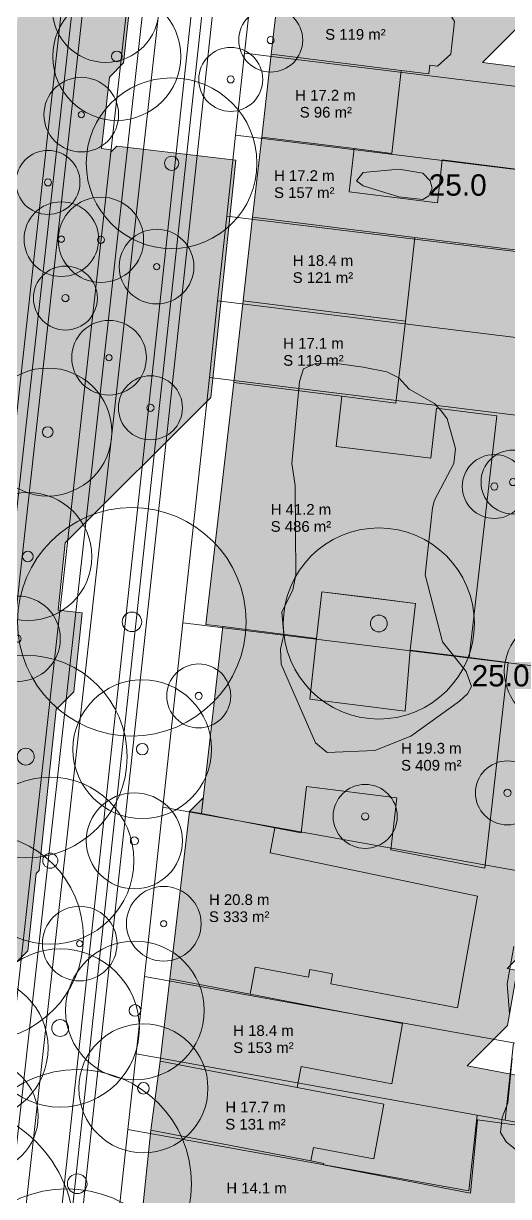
# Model space of a CAD drawing. Header units: metres. Extents: x -8 to 1190, y -11 to 1223.
# Drawn here: x 437 to 482.4, y 200 to 310 of the extents above; entities that cross this region are included whole.
import ezdxf

# ---------------------------------------------------------------- set-up
doc = ezdxf.new("R2010")
doc.units = ezdxf.units.M
doc.header["$MEASUREMENT"] = 0
for name, color, linetype, lineweight, true_color in [('TPX_BUILDING_AREAS_TEXT', 7, 'CONTINUOUS', 0, 0x000000), ('TPX_BUILDING_HEIGHTS_TEXT', 7, 'CONTINUOUS', 0, 0x000000), ('TPX_BUILDINGS', 7, 'CONTINUOUS', 0, 0x000000), ('TPX_BUILDINGS_HATCH', 7, 'CONTINUOUS', 0, 0xf0f0f0), ('TPX_BUILDINGS_SHADOWS_HATCH', 7, 'CONTINUOUS', 0, 0x000000), ('TPX_BUILDINGS_SHADOWS_OUTLINES', 7, 'CONTINUOUS', 0, 0x000000), ('TPX_CADASTRES', 7, 'CONTINUOUS', 0, 0x646464), ('TPX_CONTOUR_LINES_5M', 7, 'CONTINUOUS', 0, 0x969696), ('TPX_CONTOUR_LINES_5M_TEXT', 7, 'CONTINUOUS', 0, 0x000000), ('TPX_ROADS_AXES', 7, 'CONTINUOUS', 0, 0x323232), ('TPX_ROADS_CONTOURS', 7, 'CONTINUOUS', 0, 0x646464), ('TPX_VEGETATION_TREES_INDIVIDUAL', 7, 'CONTINUOUS', 0, 0x136734)]:
    doc.layers.add(name, color=color, linetype=linetype, lineweight=lineweight, true_color=true_color)
doc.styles.add('TPX_TEXTE', font='arial.ttf')

# ---------------------------------------------------------------- blocks, each defined once
blk = doc.blocks.new('TREETR007_CR078')
at = {"layer": 'TPX_VEGETATION_TREES_INDIVIDUAL'}
for radius in [7.84, 0.7083333333333334]:
    blk.add_circle((0, 0, 0.0361), radius, dxfattribs=at)
blk = doc.blocks.new('TREETR003_CR030')
at = {"layer": 'TPX_VEGETATION_TREES_INDIVIDUAL'}
for radius in [3, 0.3333333333333333]:
    blk.add_circle((0, 0, 0.0361), radius, dxfattribs=at)
blk = doc.blocks.new('TREETR005_CR061')
at = {"layer": 'TPX_VEGETATION_TREES_INDIVIDUAL'}
for radius in [6.05, 0.5416666666666666]:
    blk.add_circle((0, 0, 0.0361), radius, dxfattribs=at)
blk = doc.blocks.new('TREETR005_CR065')
at = {"layer": 'TPX_VEGETATION_TREES_INDIVIDUAL'}
for radius in [6.5, 0.5416666666666666]:
    blk.add_circle((0, 0, 0.0361), radius, dxfattribs=at)
blk = doc.blocks.new('TREETR003_CR035')
at = {"layer": 'TPX_VEGETATION_TREES_INDIVIDUAL'}
for radius in [3.5, 0.2916666666666667]:
    blk.add_circle((0, 0, 0.0361), radius, dxfattribs=at)
blk = doc.blocks.new('TREETR006_CR052')
at = {"layer": 'TPX_VEGETATION_TREES_INDIVIDUAL'}
for radius in [5.22, 0.625]:
    blk.add_circle((0, 0, 0.0361), radius, dxfattribs=at)
blk = doc.blocks.new('TREETR004_CR045')
at = {"layer": 'TPX_VEGETATION_TREES_INDIVIDUAL'}
for radius in [4.5, 0.375]:
    blk.add_circle((0, 0, 0.0361), radius, dxfattribs=at)
blk = doc.blocks.new('TREETR008_CR074')
at = {"layer": 'TPX_VEGETATION_TREES_INDIVIDUAL'}
for radius in [7.42, 0.7916666666666666]:
    blk.add_circle((0, 0, 0.0361), radius, dxfattribs=at)
blk = doc.blocks.new('TREETR005_CR060')
at = {"layer": 'TPX_VEGETATION_TREES_INDIVIDUAL'}
for radius in [6, 0.5]:
    blk.add_circle((0, 0, 0.0361), radius, dxfattribs=at)
blk = doc.blocks.new('TREETR008_CR095')
at = {"layer": 'TPX_VEGETATION_TREES_INDIVIDUAL'}
for radius in [9.5, 0.7916666666666666]:
    blk.add_circle((0, 0, 0.0361), radius, dxfattribs=at)
blk = doc.blocks.new('TREETR003_CR040')
at = {"layer": 'TPX_VEGETATION_TREES_INDIVIDUAL'}
for radius in [4, 0.3333333333333333]:
    blk.add_circle((0, 0, 0.0361), radius, dxfattribs=at)
blk = doc.blocks.new('TREETR011_CR125')
at = {"layer": 'TPX_VEGETATION_TREES_INDIVIDUAL'}
for radius in [12.48, 1.0833333333333333]:
    blk.add_circle((0, 0, 0.0361), radius, dxfattribs=at)
blk = doc.blocks.new('TREETR009_CR097')
at = {"layer": 'TPX_VEGETATION_TREES_INDIVIDUAL'}
for radius in [9.72, 0.875]:
    blk.add_circle((0, 0, 0.0361), radius, dxfattribs=at)
blk = doc.blocks.new('TREETR007_CR080')
at = {"layer": 'TPX_VEGETATION_TREES_INDIVIDUAL'}
for radius in [8, 0.6666666666666666]:
    blk.add_circle((0, 0, 0.0361), radius, dxfattribs=at)
blk = doc.blocks.new('TREETR004_CR050')
at = {"layer": 'TPX_VEGETATION_TREES_INDIVIDUAL'}
for radius in [5, 0.4166666666666667]:
    blk.add_circle((0, 0, 0.0361), radius, dxfattribs=at)
blk = doc.blocks.new('TREETR009_CR110')
at = {"layer": 'TPX_VEGETATION_TREES_INDIVIDUAL'}
for radius in [11, 0.9166666666666666]:
    blk.add_circle((0, 0, 0.0361), radius, dxfattribs=at)
blk = doc.blocks.new('TREETR008_CR090')
at = {"layer": 'TPX_VEGETATION_TREES_INDIVIDUAL'}
for radius in [8.96, 0.7916666666666666]:
    blk.add_circle((0, 0, 0.0361), radius, dxfattribs=at)
blk = doc.blocks.new('TREETR008_CR067')
at = {"layer": 'TPX_VEGETATION_TREES_INDIVIDUAL'}
for radius in [6.74, 0.75]:
    blk.add_circle((0, 0, 0.0361), radius, dxfattribs=at)
blk = doc.blocks.new('TREETR009_CR107')
at = {"layer": 'TPX_VEGETATION_TREES_INDIVIDUAL'}
for radius in [10.71, 0.9166666666666666]:
    blk.add_circle((0, 0, 0.0361), radius, dxfattribs=at)

msp = doc.modelspace()

# ---------------------------------------------------------------- hatches: boundary and pattern name
at = {"layer": 'TPX_BUILDINGS_HATCH'}
for points in [[(461.0295857898891, 314.4053425467573), (460.19877333566546, 307.1209864295088), (472.3713721744716, 305.5957026160322), (474.95311446115375, 305.2724318183027), (475.04747481271625, 306.07717367773876), (475.7646998874843, 305.99314734106883), (477.02587408944964, 307.1075644171797), (477.37706561014056, 310.1822561896406), (475.9354276172817, 312.53498312598094), (461.0295857898891, 314.4053425467573)], [(460.19877333566546, 307.1209864295088), (459.30463690683246, 299.3383946097456), (467.95380015298724, 298.2595305121504), (471.48540205881, 297.8150324500166), (472.3713721744716, 305.5957026160322), (460.19877333566546, 307.1209864295088)], [(459.30463690683246, 299.3383946097456), (458.44667906686664, 291.84050795203075), (473.6530112735927, 289.9374289191328), (483.5387601368129, 288.689895120915), (484.3966989032924, 296.18778559332713), (476.22396464273334, 297.21788069372997), (475.7680291645229, 293.16339060431346), (467.48970599099994, 294.203117815312), (467.95380015298724, 298.2595305121504), (459.30463690683246, 299.3383946097456)], [(458.44667906686664, 291.84050795203075), (457.54907317087054, 283.9995636618696), (472.75798888131976, 282.0855812705122), (473.6530112735927, 289.9374289191328), (458.44667906686664, 291.84050795203075)], [(457.54907317087054, 283.9995636618696), (456.6751403324306, 276.3137955344282), (466.8179988376796, 275.03480955725536), (471.8759107105434, 274.39788767462596), (472.75798888131976, 282.0855812705122), (457.54907317087054, 283.9995636618696)], [(456.6751403324306, 276.3137955344282), (454.077087353915, 253.63032480841503), (455.6549005024135, 253.43853804236278), (464.4474629871547, 252.3359369910322), (464.948199223727, 256.7116846716963), (469.09145541116595, 256.19277903204784), (473.7137212269008, 255.61422487860546), (473.21298975870013, 251.2384771979414), (478.74992556497455, 250.54190775519237), (481.34233374521136, 273.2125649130903), (475.6727809421718, 273.9238848364912), (475.1354274265468, 269.2288059866987), (466.28064150735736, 270.3397316611372), (466.8179988376796, 275.03480955725536), (456.6751403324306, 276.3137955344282)], [(455.6549005024135, 253.43853804236278), (453.65147967264056, 235.9009241736494), (460.5329627506435, 234.57780787115917), (463.0124959461391, 234.10384604102), (463.5102233402431, 238.45586916571483), (471.9753055088222, 237.39112040167674), (471.4082307331264, 232.49341150885448), (480.2014150135219, 230.80410143500194), (482.406020116061, 250.08073755865917), (478.74992556497455, 250.54190775519237), (473.21298975870013, 251.2384771979414), (472.7545785419643, 245.51485869055614), (463.8023366443813, 246.6373343146406), (464.4474629871547, 252.3359369910322), (455.6549005024135, 253.43853804236278)], [(452.54283614084125, 236.11129042273387), (450.7011813633144, 220.40695044165477), (458.2209100238979, 218.9696669257246), (458.67920107766986, 221.51726481085643), (463.68419928476214, 220.5571570075117), (463.8184575550258, 221.30226370459422), (465.9464730732143, 220.89500376349315), (465.7743491642177, 219.9453463233076), (477.63123888894916, 217.67817160254344), (479.5087184421718, 228.15519568091258), (460.10695357248187, 232.22193762427196), (460.5329627506435, 234.57780787115917), (453.65147967264056, 235.9009241736494), (452.54283614084125, 236.11129042273387)], [(450.7011813633144, 220.40695044165477), (449.77268309518695, 212.69681307440624), (462.6326302997768, 210.22887179022655), (462.985926579684, 212.19936510687694), (471.48168463632464, 210.56648203497753), (472.489513348788, 216.22403666144237), (458.2209100238979, 218.9696669257246), (450.7011813633144, 220.40695044165477)], [(449.77268309518695, 212.69681307440624), (448.9061202518642, 206.2210440314375), (463.9129781238735, 203.33878656988963), (464.13804621621966, 204.61162420874462), (469.81090254709125, 203.52132460242137), (470.7309436313808, 208.67487475043163), (462.6326302997768, 210.22887179022655), (449.77268309518695, 212.69681307440624)], [(448.9061202518642, 206.2210440314375), (448.0615519993007, 198.08191725378856), (462.60616774484515, 195.29778334265575), (463.24261851236224, 198.84249159460887), (473.090400647372, 196.95306822424755), (472.6432799808681, 194.43111750250682), (484.32095808908343, 192.55895754462108), (485.90548891946673, 206.3960528052412), (485.5015668384731, 206.39285990362987), (479.5349750034511, 207.19524428015575), (478.866562794894, 200.31741186743602), (465.1035384647548, 202.9636225379072), (465.1297873966396, 203.10789820319042), (463.9129781238735, 203.33878656988963), (448.9061202518642, 206.2210440314375)]]:
    msp.add_hatch(color=256, dxfattribs=at).paths.add_polyline_path(points)
at = {"layer": 'TPX_BUILDINGS_SHADOWS_HATCH'}
for points in [[(397.71351904794574, 376.4759974158369), (383.4299716465175, 362.1924500144087), (410.82804293558, 359.01008745795116), (410.86813063547015, 359.38775965338573), (417.0037755481899, 358.67125364905223), (415.38899416849017, 343.3196148551069), (422.389340352267, 350.3199619925581), (422.6390065662563, 352.69351240759715), (417.2035588733852, 353.33297964697704), (417.823404263705, 359.17521807318553), (427.4206752292812, 358.05524202948436), (427.32800478860736, 357.17034670477733), (441.1745004169643, 355.55646082526073), (440.3809270374477, 348.00471541052684), (439.578739117831, 340.416421381291), (438.7635955326259, 332.66397043829784), (437.9644126407802, 325.0993981040083), (437.18979258462787, 317.75925680762157), (436.39060206338763, 310.194684473332), (435.54953856393695, 302.11392161017284), (434.75770277902484, 294.70067831641063), (434.2083014957607, 294.76672407751903), (433.39580054208636, 287.2220511115156), (434.15078253671527, 287.1239123023115), (433.31495470926166, 279.2400068915449), (432.4299010746181, 279.3419747031294), (431.6462096683681, 271.9306759512983), (429.2976750843227, 249.6858076727949), (428.4428300373256, 241.59029146796092), (429.25748152658343, 241.4947142279707), (428.46048064157367, 234.1032709754072), (427.81364149972796, 234.18086191779003), (427.00837130472064, 226.56885573035106), (426.14011473581195, 218.27455565100536), (425.36632246896625, 211.00365873938426), (437.38712687417865, 223.02446409827098), (438.16091818735003, 230.29536005621776), (438.44376177713275, 230.57820364600047), (439.31201834604144, 238.87250181799755), (440.03158373758197, 245.6743731177412), (441.6833657734096, 247.32615515356883), (442.48037714883685, 254.71760126715526), (440.2286872379482, 254.9796948111616), (440.8942155353725, 261.2823471701704), (454.5413760654628, 274.92950770026073), (456.88991064950824, 297.1743778861128), (445.71732134744525, 298.4752535498701), (445.1561269275844, 297.91405913000926), (445.18164725229144, 298.15476843481883), (444.3020190708339, 298.2673515952192), (445.02345652505755, 304.96643206244335), (446.35424323007464, 306.29721876746044), (447.14607901498675, 313.71046206122264), (447.2167891971767, 313.7811731970869), (448.0578526966274, 321.86193510657176), (448.6235379688442, 322.42762037878856), (449.4227294437587, 329.9921936667524), (447.9857100956142, 330.15986677771434), (448.5710038654506, 335.7059893286787), (449.1366891376674, 336.2716746008955), (449.9358720295131, 343.83624598151073), (450.0772933475673, 343.9776672995649), (450.8924359790981, 351.7301182425581), (449.39323038980365, 351.90463110571727), (449.9975680820644, 357.62135740881786), (447.8720035068691, 357.8683418906294), (448.38698859140277, 362.76893946295604), (434.54048342630267, 364.3828272498213), (434.63316340371966, 365.267721620854), (425.035902928561, 366.387706247624), (423.96702380105853, 365.31882712012157), (424.0041312687099, 365.6716017401777), (423.2170562259853, 365.7635149634443), (424.44518656656146, 366.9916453040205), (425.11160941049457, 373.29363295203075), (397.71351904794574, 376.4759974158369)], [(458.6792087070644, 221.51725336676463), (458.220922421664, 218.96968027716503), (472.48951525613666, 216.22404715185985), (471.48169703409076, 210.56649634009227), (462.98593420907855, 212.19935366278514), (462.6326426975429, 210.22888418799266), (470.7309445850551, 208.6748852408491), (469.81091494485736, 203.52133890753612), (464.1380538456142, 204.61161276465282), (463.9129905216396, 203.33879992133006), (465.1297883503139, 203.1079086936079), (465.1035489551723, 202.96363112097606), (478.8665532581508, 200.31742426520213), (479.53496451303363, 207.19524618750438), (485.5015573017299, 206.39287230139598), (486.26546378061175, 213.74199720984325), (487.95446391031146, 213.55342814093456), (488.1937007419765, 215.85397192602977), (483.6287002079189, 211.28897139197215), (478.5542153827846, 212.26463934546337), (482.32669157907367, 216.03711554175243), (483.2467326633632, 221.19066473608837), (482.28954119607806, 221.37434050207958), (484.4924487583339, 223.57724806433544), (484.7009915821254, 224.74792524939403), (488.78531927987933, 228.83225294714794), (489.49299044534564, 234.99743696814403), (486.1480817310512, 235.41691252356395), (487.7355756275356, 249.27772852545604), (484.6396188251674, 249.6638521826826), (489.0081901066005, 287.80480524664745), (488.4858397953212, 287.8657383597456), (490.90699572488666, 309.06239649420604), (488.3862008564174, 309.38011786108837), (484.73324389383197, 305.72716185217723), (479.9928998462856, 306.3225311911665), (483.6476382724941, 309.977269617375), (484.1297778598964, 314.21146914130077), (488.65205950662494, 318.7337517417036), (476.81748957559466, 320.2226624167524), (475.9354390613735, 312.5349964774214), (477.3770732395351, 310.1822619116865), (477.02588553354144, 307.1075768149458), (475.7647056095302, 305.9931406653486), (475.0474833957851, 306.0771631873213), (474.95312590524554, 305.27244421606883), (472.37137980386615, 305.5956911719404), (471.4854135029018, 297.8150448477827), (467.9538087360561, 298.2595190680586), (467.4897164814174, 294.20312735205516), (475.7680196277797, 293.16340204840526), (476.22395415231586, 297.2178826010786), (484.39669985696673, 296.1877960837446), (483.5387715809047, 288.68990751868114), (473.65301890298724, 289.937417475041), (472.75800032541156, 282.0855936682783), (471.8759212009609, 274.39789816504344), (466.8180074207485, 275.03479811316356), (466.28065199777484, 270.33974119788036), (475.13541884347796, 269.2288174307905), (475.67277045175433, 273.92388674383983), (481.3423346988857, 273.2125744498335), (478.74993700906634, 250.54192015295848), (482.4060210697353, 250.08074804907665), (480.2014255039394, 230.80411192541942), (471.40822787210345, 232.49340292578563), (471.9752940647304, 237.3911127722822), (463.51023096963763, 238.45585772162303), (463.0125064365566, 234.1038574851118), (460.532970380038, 234.57779642706737), (460.10696501657367, 232.2219452536665), (479.50872034952044, 228.15520617133006), (477.63125128671527, 217.67818495398387), (465.77434630319476, 219.94533678656444), (465.9464606754482, 220.89499708777294), (463.81846518442035, 221.30225226050243), (463.68421072885394, 220.55716940527782), (458.6792087070644, 221.51725336676463)], [(463.89597983285785, 247.4644350684248), (463.80234713479877, 246.63734385138378), (472.75456900522113, 245.51487108832225), (473.21297926828265, 251.23847910529003), (473.713709782809, 255.61421724921092), (464.94820780679584, 256.7116732276045), (464.4474734775722, 252.335948435124), (463.89597983285785, 247.4644350684248)], [(453.8215779773891, 237.39003225928172), (452.5428456775844, 236.11129995947704), (453.6514701358974, 235.9009365714155), (453.8215779773891, 237.39003225928172)]]:
    msp.add_hatch(color=256, dxfattribs=at).paths.add_polyline_path(points)

# ---------------------------------------------------------------- linework, layer by layer
at = {"layer": 'TPX_BUILDINGS', "elevation": 0.042100000000000005}
for points in [[(461.0295857898891, 314.4053425467573), (460.19877333566546, 307.1209864295088), (472.3713721744716, 305.5957026160322), (474.95311446115375, 305.2724318183027), (475.04747481271625, 306.07717367773876), (475.7646998874843, 305.99314734106883), (477.02587408944964, 307.1075644171797), (477.37706561014056, 310.1822561896406), (475.9354276172817, 312.53498312598094)], [(460.19877333566546, 307.1209864295088), (459.30463690683246, 299.3383946097456), (467.95380015298724, 298.2595305121504), (471.48540205881, 297.8150324500166), (472.3713721744716, 305.5957026160322)], [(459.30463690683246, 299.3383946097456), (458.44667906686664, 291.84050795203075), (473.6530112735927, 289.9374289191328), (483.5387601368129, 288.689895120915), (484.3966989032924, 296.18778559332713), (476.22396464273334, 297.21788069372997), (475.7680291645229, 293.16339060431346), (467.48970599099994, 294.203117815312), (467.95380015298724, 298.2595305121504)], [(458.44667906686664, 291.84050795203075), (457.54907317087054, 283.9995636618696), (472.75798888131976, 282.0855812705122), (473.6530112735927, 289.9374289191328)], [(457.54907317087054, 283.9995636618696), (456.6751403324306, 276.3137955344282), (466.8179988376796, 275.03480955725536), (471.8759107105434, 274.39788767462596), (472.75798888131976, 282.0855812705122)], [(456.6751403324306, 276.3137955344282), (454.077087353915, 253.63032480841503), (455.6549005024135, 253.43853804236278), (464.4474629871547, 252.3359369910322), (464.948199223727, 256.7116846716963), (469.09145541116595, 256.19277903204784), (473.7137212269008, 255.61422487860546), (473.21298975870013, 251.2384771979414), (478.74992556497455, 250.54190775519237), (481.34233374521136, 273.2125649130903), (475.6727809421718, 273.9238848364912), (475.1354274265468, 269.2288059866987), (466.28064150735736, 270.3397316611372), (466.8179988376796, 275.03480955725536)], [(455.6549005024135, 253.43853804236278), (453.65147967264056, 235.9009241736494), (460.5329627506435, 234.57780787115917), (463.0124959461391, 234.10384604102), (463.5102233402431, 238.45586916571483), (471.9753055088222, 237.39112040167674), (471.4082307331264, 232.49341150885448), (480.2014150135219, 230.80410143500194), (482.406020116061, 250.08073755865917), (478.74992556497455, 250.54190775519237), (473.21298975870013, 251.2384771979414), (472.7545785419643, 245.51485869055614), (463.8023366443813, 246.6373343146406), (464.4474629871547, 252.3359369910322)], [(452.54283614084125, 236.11129042273387), (450.7011813633144, 220.40695044165477), (458.2209100238979, 218.9696669257246), (458.67920107766986, 221.51726481085643), (463.68419928476214, 220.5571570075117), (463.8184575550258, 221.30226370459422), (465.9464730732143, 220.89500376349315), (465.7743491642177, 219.9453463233076), (477.63123888894916, 217.67817160254344), (479.5087184421718, 228.15519568091258), (460.10695357248187, 232.22193762427196), (460.5329627506435, 234.57780787115917), (453.65147967264056, 235.9009241736494)], [(450.7011813633144, 220.40695044165477), (449.77268309518695, 212.69681307440624), (462.6326302997768, 210.22887179022655), (462.985926579684, 212.19936510687694), (471.48168463632464, 210.56648203497753), (472.489513348788, 216.22403666144237), (458.2209100238979, 218.9696669257246)], [(449.77268309518695, 212.69681307440624), (448.9061202518642, 206.2210440314375), (463.9129781238735, 203.33878656988963), (464.13804621621966, 204.61162420874462), (469.81090254709125, 203.52132460242137), (470.7309436313808, 208.67487475043163), (462.6326302997768, 210.22887179022655)], [(448.9061202518642, 206.2210440314375), (448.0615519993007, 198.08191725378856), (462.60616774484515, 195.29778334265575), (463.24261851236224, 198.84249159460887), (473.090400647372, 196.95306822424755), (472.6432799808681, 194.43111750250682), (484.32095808908343, 192.55895754462108), (485.90548891946673, 206.3960528052412), (485.5015668384731, 206.39285990362987), (479.5349750034511, 207.19524428015575), (478.866562794894, 200.31741186743602), (465.1035384647548, 202.9636225379072), (465.1297873966396, 203.10789820319042), (463.9129781238735, 203.33878656988963)]]:
    msp.add_lwpolyline(points, close=True, dxfattribs=at)
at = {"layer": 'TPX_BUILDINGS_SHADOWS_OUTLINES', "elevation": 0.0391}
for points in [[(488.65205950662494, 318.7337517417036), (476.81748957559466, 320.2226624167524), (475.9354390613735, 312.5349964774214), (477.3770732395351, 310.1822619116865), (477.02588553354144, 307.1075768149458), (475.7647056095302, 305.9931406653486), (475.0474833957851, 306.0771631873213), (474.95312590524554, 305.27244421606883), (472.37137980386615, 305.5956911719404), (471.4854135029018, 297.8150448477827), (467.9538087360561, 298.2595190680586), (467.4897164814174, 294.20312735205516), (475.7680196277797, 293.16340204840526), (476.22395415231586, 297.2178826010786), (484.39669985696673, 296.1877960837446)], [(425.36632246896625, 211.00365873938426), (437.38712687417865, 223.02446409827098), (438.16091818735003, 230.29536005621776), (438.44376177713275, 230.57820364600047), (439.31201834604144, 238.87250181799755), (440.03158373758197, 245.6743731177412), (441.6833657734096, 247.32615515356883), (442.48037714883685, 254.71760126715526), (440.2286872379482, 254.9796948111616), (440.8942155353725, 261.2823471701704), (454.5413760654628, 274.92950770026073), (456.88991064950824, 297.1743778861128), (445.71732134744525, 298.4752535498701), (445.1561269275844, 297.91405913000926), (445.18164725229144, 298.15476843481883), (444.3020190708339, 298.2673515952192), (445.02345652505755, 304.96643206244335), (446.35424323007464, 306.29721876746044), (447.14607901498675, 313.71046206122264)], [(484.73324389383197, 305.72716185217723), (479.9928998462856, 306.3225311911665), (483.6476382724941, 309.977269617375)], [(483.5387715809047, 288.68990751868114), (473.65301890298724, 289.937417475041), (472.75800032541156, 282.0855936682783), (471.8759212009609, 274.39789816504344), (466.8180074207485, 275.03479811316356), (466.28065199777484, 270.33974119788036), (475.13541884347796, 269.2288174307905), (475.67277045175433, 273.92388674383983), (481.3423346988857, 273.2125744498335), (478.74993700906634, 250.54192015295848), (482.4060210697353, 250.08074804907665), (480.2014255039394, 230.80411192541942), (471.40822787210345, 232.49340292578563), (471.9752940647304, 237.3911127722822), (463.51023096963763, 238.45585772162303), (463.0125064365566, 234.1038574851118), (460.532970380038, 234.57779642706737), (460.10696501657367, 232.2219452536665), (479.50872034952044, 228.15520617133006), (477.63125128671527, 217.67818495398387), (465.77434630319476, 219.94533678656444), (465.9464606754482, 220.89499708777294), (463.81846518442035, 221.30225226050243), (463.68421072885394, 220.55716940527782), (458.6792087070644, 221.51725336676463), (458.220922421664, 218.96968027716503), (472.48951525613666, 216.22404715185985), (471.48169703409076, 210.56649634009227), (462.98593420907855, 212.19935366278514), (462.6326426975429, 210.22888418799266), (470.7309445850551, 208.6748852408491), (469.81091494485736, 203.52133890753612), (464.1380538456142, 204.61161276465282), (463.9129905216396, 203.33879992133006), (465.1297883503139, 203.1079086936079), (465.1035489551723, 202.96363112097606), (478.8665532581508, 200.31742426520213), (479.53496451303363, 207.19524618750438), (485.5015573017299, 206.39287230139598)], [(483.6287002079189, 211.28897139197215), (478.5542153827846, 212.26463934546337), (482.32669157907367, 216.03711554175243), (483.2467326633632, 221.19066473608837), (482.28954119607806, 221.37434050207958), (484.4924487583339, 223.57724806433544)]]:
    msp.add_lwpolyline(points, dxfattribs=at)
for points in [[(463.89597983285785, 247.4644350684248), (463.80234713479877, 246.63734385138378), (472.75456900522113, 245.51487108832225), (473.21297926828265, 251.23847910529003), (473.713709782809, 255.61421724921092), (464.94820780679584, 256.7116732276045), (464.4474734775722, 252.335948435124)], [(453.8215779773891, 237.39003225928172), (452.5428456775844, 236.11129995947704), (453.6514701358974, 235.9009365714155)]]:
    msp.add_lwpolyline(points, close=True, dxfattribs=at)
at = {"layer": 'TPX_CADASTRES', "elevation": 0.024099999999999996}
for points in [[(458.4560069553554, 314.2917656577192), (457.68978114053607, 307.2186684287153), (490.34643645212054, 303.19709917670116), (491.1126851551235, 310.27009722357616)], [(457.68978114053607, 307.2186684287153), (456.85655112192035, 299.52707239752635), (489.51310820505023, 295.5054812110029), (490.34643645212054, 303.19709917670116)], [(456.85655112192035, 299.52707239752635), (456.0341023914516, 291.93619867926463), (488.6907548420131, 287.9146294272505), (489.51310820505023, 295.5054812110029)], [(456.0341023914516, 291.93619867926463), (455.17259211465716, 283.9851069129072), (488.21335120126605, 279.9162468588911), (489.0748633854091, 287.8673376715742), (488.6907548420131, 287.9146294272505)], [(455.17259211465716, 283.9851069129072), (454.39525408670306, 276.8091435111128), (487.43591494485736, 272.7402624762617), (488.21335120126605, 279.9162468588911)], [(454.39525408670306, 276.8091435111128), (451.901435803622, 253.79076048498973), (484.9421147815883, 249.72178217535838), (487.43591494485736, 272.7402624762617)], [(451.901435803622, 253.79076048498973), (450.02980418130755, 236.5161938345991), (486.08384509012103, 230.03577944403514), (485.9250468723476, 228.56953093176708), (489.2940434925258, 228.15463015204296), (490.08083529397845, 235.41727205878124), (486.5924300663173, 235.8466267264448), (488.05428786203265, 249.3385862982832), (484.9421147815883, 249.72178217535838)], [(450.02980418130755, 236.5161938345991), (448.3088778965175, 220.63101050024852), (482.89155573770404, 214.41499373083934), (484.3628196232021, 214.1505751288496), (485.9250468723476, 228.56953093176708), (486.08384509012103, 230.03577944403514)], [(482.89155573770404, 214.41499373083934), (482.10506243631244, 207.1551041281782), (485.6077212803066, 206.5254883444868), (516.2801255695522, 201.0123333609663), (518.8874968998134, 224.51034685736522), (489.2940434925258, 228.15463015204296), (485.9250468723476, 228.56953093176708), (484.3628196232021, 214.1505751288496)], [(448.3088778965175, 220.63101050024852), (447.52233405038714, 213.37090250616893), (479.4857463352382, 207.62582728033885), (482.10506243631244, 207.1551041281782), (482.89155573770404, 214.41499373083934)], [(447.52233405038714, 213.37090250616893), (446.75523753091693, 206.29036757117137), (478.718574475497, 200.54517218237743), (479.4857463352382, 207.62582728033885)], [(446.75523753091693, 206.29036757117137), (445.87711138650775, 198.18565699225292), (483.9623994342983, 191.34022184973583), (485.6077212803066, 206.5254883444868), (482.10506243631244, 207.1551041281782), (479.4857463352382, 207.62582728033885), (478.718574475497, 200.54517218237743)]]:
    msp.add_lwpolyline(points, close=True, dxfattribs=at)
at = {"layer": 'TPX_CONTOUR_LINES_5M', "elevation": 0.04810000000000001}
for points in [[(468.79782433551736, 296.0116148972884), (468.17081018188037, 295.23668980877846), (468.79782433551736, 294.75272134458646), (472.1503713510465, 293.72333968244493), (474.3854026948102, 293.47092088498175), (474.94718720042147, 293.8424197267741), (475.2593088806607, 294.5395547677763), (475.0758847799152, 295.23668980877846), (474.3854026948102, 295.9548362875357), (472.1503713510465, 296.33560232818127), (468.79782433551736, 296.0116148972884)], [(464.3277616482228, 278.11711039813235), (463.2102459764574, 277.5955815417692), (462.8466811624821, 276.4140437049791), (462.11322619603015, 268.7455582553521), (462.43479791563004, 266.6541531328112), (462.505735674873, 258.2885326426476), (462.20290592173114, 256.89426256064326), (461.19857799168676, 254.80285743810236), (461.3645213849377, 252.71145231556147), (461.05487838573754, 251.3171822335571), (461.1089076974895, 249.9229121520184), (464.3277616482228, 242.53635604400188), (465.44527731998824, 241.63929232675582), (469.9153400072828, 241.81166603974998), (473.2678870228119, 243.15846239589155), (477.8361362174619, 246.43723694747314), (478.58506328682415, 247.13437198847532), (478.9666049196385, 247.8315070294775), (478.4535557127092, 249.2257771110162), (476.24563416815363, 252.0143172745593), (474.625384275103, 258.2885326426476), (475.3144063348882, 264.5627480102703), (475.5029183665756, 265.2931992225349), (477.3016561921686, 268.7455582553521), (477.4670068572741, 270.13982833735645), (476.6729203541763, 272.9283685008995), (476.145784197608, 273.62550354143605), (475.5029183665756, 274.36077324301004), (473.1040857490152, 275.7169086644426), (472.1503713510465, 276.7539305514656), (471.03285567928106, 277.3157560136169), (468.79782433551736, 277.7697585839778), (466.5627929919865, 278.09213323285803), (464.3277616482228, 278.11711039813235)], [(482.913806457771, 223.43178059905767), (482.310249496717, 219.94610539451241), (482.5328990453854, 217.15756523096934)], [(482.75361946155317, 212.97475498588756), (482.3492450763006, 208.79194474080577), (481.8246858047787, 207.3976746588014), (481.6606364280451, 206.0034045772627), (482.20801239763387, 205.13197045307606), (484.44304374116473, 203.31491035968065)]]:
    msp.add_lwpolyline(points, dxfattribs=at)
at = {"layer": 'TPX_ROADS_AXES', "elevation": 0.030099999999999995}
for points in [[(453.98357291147113, 363.70921274786815), (453.11348624154925, 355.89777132635936), (429.240697812289, 141.26307055121288), (428.51833529397845, 134.8328203833662), (427.6968001835048, 127.43559500342235)], [(446.5619630329311, 356.73482462530956), (422.04857249185443, 135.50510069495067), (421.75526709482074, 133.3531365073286), (421.1957406513393, 128.20406290655956), (420.7922343723476, 124.4381203330122), (420.58237452432513, 122.66255613928661)], [(458.4932565204799, 355.21017309790477), (434.68878645822406, 135.7585091269575)]]:
    msp.add_lwpolyline(points, dxfattribs=at)
at = {"layer": 'TPX_ROADS_CONTOURS', "elevation": 0.027099999999999996}
for points in [[(354.80331474961713, 143.623081038706), (359.4412398976274, 183.34013635944575), (364.2158704441972, 183.35973341297358), (379.601416174788, 181.1335437996313), (380.47728878678754, 177.75526411365718), (382.49176270188764, 166.1726177437231), (381.76030022324994, 156.63276178669184), (382.117267195601, 155.54161817859858), (383.14123589219525, 155.022476981394), (384.2323795002885, 155.37944395374507), (384.7515206974931, 156.4034126503393), (385.4973178547807, 166.1302297813818), (385.4795232457109, 166.5019291145727), (383.422442976851, 178.32955248188227), (383.3966203373857, 178.44898111652583), (382.2551360768266, 182.85173494648188), (381.8039012593217, 183.59263784717768), (381.01794583024457, 183.95982248615474), (364.53556973161176, 186.34471685718745), (364.31460911454633, 186.3601644737646), (359.79184109391645, 186.34160120319575), (380.56692845048383, 364.14933378528804), (445.4597249669023, 355.86738760303706), (421.164238516707, 136.60421354603022)], [(423.1567302388139, 136.4259784920141), (447.44413811387494, 355.6162431938574), (448.2192979496904, 355.5189426643774), (451.5149598759599, 355.0951097710058), (427.74998814286664, 141.42976362537593), (427.14018875779584, 136.00151808094233), (424.1718660038896, 136.35006887745112)], [(430.11971527757123, 135.65128786396235), (430.7315049809404, 141.09725553821772), (454.4908309620805, 354.71185095142573), (456.3007617634721, 354.4784277183935), (457.393091742415, 354.3408430321142), (433.6946178120561, 135.8663490517065), (433.7005878132768, 135.60532457660884), (433.7610812825151, 135.21507913898677), (433.25796276750043, 135.28201467823237)], [(435.6971536320634, 135.78157312702388), (459.3775249165483, 354.08918363880366), (509.2722373646684, 347.7202547295019), (523.7055144947954, 313.19488317798823), (523.7145572346635, 313.1739261848852), (534.8559804600663, 288.1441276771948), (534.4129892033525, 287.9276703102514), (526.381372992415, 286.71029646229), (525.8078342122026, 286.41201860737056), (525.5366159123369, 285.82519800495356), (508.97635895432904, 126.85033209156245), (508.5493941945024, 125.93476564716548), (508.1630187672563, 125.47932703327388), (507.42854935349897, 125.21681482624263), (506.5425534886308, 125.18995554279536), (437.0837159794755, 133.7019432289526), (436.6349197071977, 133.89964372944087), (436.111992422957, 134.57689077686518), (435.81019360246137, 135.0523498756811)]]:
    msp.add_lwpolyline(points, close=True, dxfattribs=at)

# ---------------------------------------------------------------- block references
at = {"layer": 'TPX_VEGETATION_TREES_INDIVIDUAL'}
for name, p in [('TREETR004_CR050', (444.67717890348285, 311.3412926690653, 0.0361)), ('TREETR005_CR060', (445.7226720901672, 306.90768347121775, 0.0361)), ('TREETR003_CR030', (460.1423140675761, 308.43595346529037, 0.0361)), ('TREETR003_CR030', (456.39416299480945, 304.7439981950447, 0.0361)), ('TREETR003_CR035', (442.392711811699, 301.44229049701244, 0.0361)), ('TREETR007_CR080', (450.8571327731479, 296.8860800671391, 0.0361)), ('TREETR003_CR030', (439.2718445970677, 295.09017243236303, 0.0361)), ('TREETR003_CR040', (444.23590026120655, 289.708528207615, 0.0361)), ('TREETR003_CR035', (440.526433063671, 289.7698287446983, 0.0361)), ('TREETR003_CR035', (449.4477575775236, 287.19341252185404, 0.0361)), ('TREETR003_CR030', (440.9059296781197, 284.2431251583621, 0.0361)), ('TREETR003_CR035', (444.9948983415961, 278.65511569660157, 0.0361)), ('TREETR005_CR060', (439.2487378451042, 271.6839115219191, 0.0361)), ('TREETR003_CR030', (448.87477312935516, 273.95382893597707, 0.0361)), ('TREETR003_CR030', (481.09850501455367, 266.57602964947, 0.0361)), ('TREETR003_CR030', (482.8486946108751, 266.9887504656799, 0.0361)), ('TREETR005_CR060', (437.3824390384834, 260.0114062372595, 0.0361)), ('TREETR009_CR107', (447.14018832403235, 253.88805335760117, 0.0361)), ('TREETR008_CR090', (470.27219705306925, 253.72662439523265, 0.0361)), ('TREETR003_CR040', (436.4299337891862, 252.29851185530424, 0.0361)), ('TREETR004_CR050', (487.03076192666776, 249.25418150844052, 0.0361)), ('TREETR008_CR095', (437.1889139949344, 241.2450442938134, 0.0361)), ('TREETR003_CR030', (453.39756613969803, 246.9392735948786, 0.0361)), ('TREETR005_CR065', (448.1082827898208, 241.94785507349297, 0.0361)), ('TREETR003_CR030', (482.3301197413821, 237.8492624917999, 0.0361)), ('TREETR007_CR078', (439.4889927399345, 231.49100248562172, 0.0361)), ('TREETR004_CR045', (447.3648808377329, 233.34820698946714, 0.0361)), ('TREETR003_CR030', (468.99454454355873, 235.64059819607064, 0.0361)), ('TREETR009_CR097', (432.86768712103367, 224.31341247772798, 0.0361)), ('TREETR003_CR035', (450.12187342275865, 225.57397579401731, 0.0361)), ('TREETR003_CR035', (442.24597742641345, 223.71676848782226, 0.0361)), ('TREETR005_CR065', (447.4191683852114, 217.44832853972912, 0.0361)), ('TREETR008_CR074', (440.41836469899863, 215.79747964208946, 0.0361)), ('TREETR008_CR067', (432.54245876986533, 213.9402821958065, 0.0361)), ('TREETR005_CR061', (448.2168614214752, 210.14810019731522, 0.0361)), ('TREETR006_CR052', (433.1310402273666, 207.52678711386397, 0.0361)), ('TREETR009_CR107', (442.0137376713101, 201.19701399328187, 0.0361)), ('TREETR011_CR125', (429.3053962653503, 196.3282146048732, 0.0361)), ('TREETR009_CR110', (441.0225089599844, 189.73075519502163, 0.0361))]:
    msp.add_blockref(name, p, dxfattribs=at)

# ---------------------------------------------------------------- texts
at = {"layer": 'TPX_BUILDING_AREAS_TEXT', "style": 'TPX_TEXTE'}
for s, p in [('S 119 m²', (465.2496795613613, 308.4662084353165, 0.04510000000000001)), ('S 96 m²', (462.864546802709, 301.1678748376006, 0.04510000000000001)), ('S 157 m²', (460.45412021365485, 293.62925028991884, 0.04510000000000001)), ('S 121 m²', (462.2033540853366, 285.66539673964854, 0.04510000000000001)), ('S 119 m²', (461.3150605855822, 277.8993293405575, 0.04510000000000001)), ('S 486 m²', (460.1402023979696, 262.3291945178527, 0.04510000000000001)), ('S 409 m²', (472.3554216721328, 239.93716205847448, 0.04510000000000001)), ('S 333 m²', (454.357609661785, 225.73873975318855, 0.04510000000000001)), ('S 153 m²', (456.6302779861959, 213.46129743945784, 0.04510000000000001)), ('S 131 m²', (455.88768090542874, 206.27914232951588, 0.04510000000000001))]:
    msp.add_text(s, height=1, dxfattribs=at).set_placement(p)
at = {"layer": 'TPX_BUILDING_HEIGHTS_TEXT', "style": 'TPX_TEXTE'}
for s, p in [('H 17.2 m', (462.43954680270906, 302.76787483760063, 0.04510000000000001)), ('H 17.2 m', (460.45412021365485, 295.22925028991887, 0.04510000000000001)), ('H 18.4 m', (462.2033540853366, 287.26539673964857, 0.04510000000000001)), ('H 17.1 m', (461.3150605855822, 279.4993293405575, 0.04510000000000001)), ('H 41.2 m', (460.1402023979696, 263.92919451785275, 0.04510000000000001)), ('H 19.3 m', (472.3554216721328, 241.5371620584745, 0.04510000000000001)), ('H 20.8 m', (454.357609661785, 227.33873975318858, 0.04510000000000001)), ('H 18.4 m', (456.6302779861959, 215.06129743945786, 0.04510000000000001)), ('H 17.7 m', (455.88768090542874, 207.8791423295159, 0.04510000000000001)), ('H 14.1 m', (455.98180502143225, 200.29144690227696, 0.04510000000000001))]:
    msp.add_text(s, height=1, dxfattribs=at).set_placement(p)
at = {"layer": 'TPX_CONTOUR_LINES_5M_TEXT', "style": 'TPX_TEXTE'}
for p in [(474.94718720042147, 293.8424197267741, 0.04810000000000001), (478.9666049196385, 247.8315070294775, 0.04810000000000001)]:
    msp.add_text('25.0', height=2, dxfattribs=at).set_placement(p)

doc.saveas('drawing.dxf')
